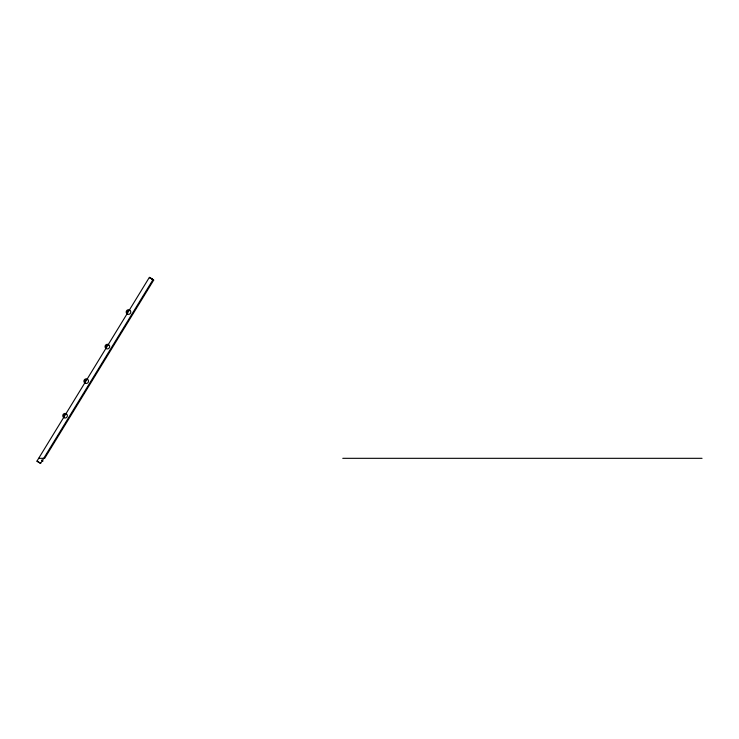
<?xml version="1.0" encoding="UTF-8"?>
<svg xmlns="http://www.w3.org/2000/svg" width="739" height="739" viewBox="0 0 739 739"><rect width="100%" height="100%" fill="white"/><g stroke="black" fill="none" stroke-linecap="round" stroke-linejoin="round"><path stroke-width="1.11" d="M38.834 462.318L36.95 461.154L149.37 277.356L151.809 278.936M36.996 461.182L40.608 463.399L153.038 279.601L152.077 279M151.338 278.649L150.035 277.855L153.694 280.099L44.682 458.319L38.687 458.319M342.767 458.319L702.05 458.319M152.982 279.573L151.726 278.806M153.694 280.099L151.911 279.019M41.689 460.277L42.991 461.071L41.587 460.203M151.624 278.732L149.454 277.402M38.733 462.235L40.608 463.399M63.831 417.304A2.309 2.309 0 0 1 66.279 414.08M85.484 383.486A2.309 2.309 0 0 1 87.414 379.532M106.314 348.568A2.309 2.309 0 0 1 108.116 344.956M127.45 314.02A2.309 2.309 0 0 1 129.685 310.417M63.646 417.526A2.309 2.309 0 0 0 67.369 416.048A2.309 2.309 0 0 0 64.228 413.572A2.309 2.309 0 0 0 63.646 417.526M84.782 382.968A2.309 2.309 0 0 0 88.504 381.5A2.309 2.309 0 0 0 85.364 379.015A2.309 2.309 0 0 0 84.782 382.968M105.917 348.42A2.309 2.309 0 0 0 109.64 346.942A2.309 2.309 0 0 0 106.499 344.457A2.309 2.309 0 0 0 105.917 348.42M127.062 313.863A2.309 2.309 0 0 0 130.775 312.385A2.309 2.309 0 0 0 127.635 309.909A2.309 2.309 0 0 0 127.062 313.863"/></g></svg>
